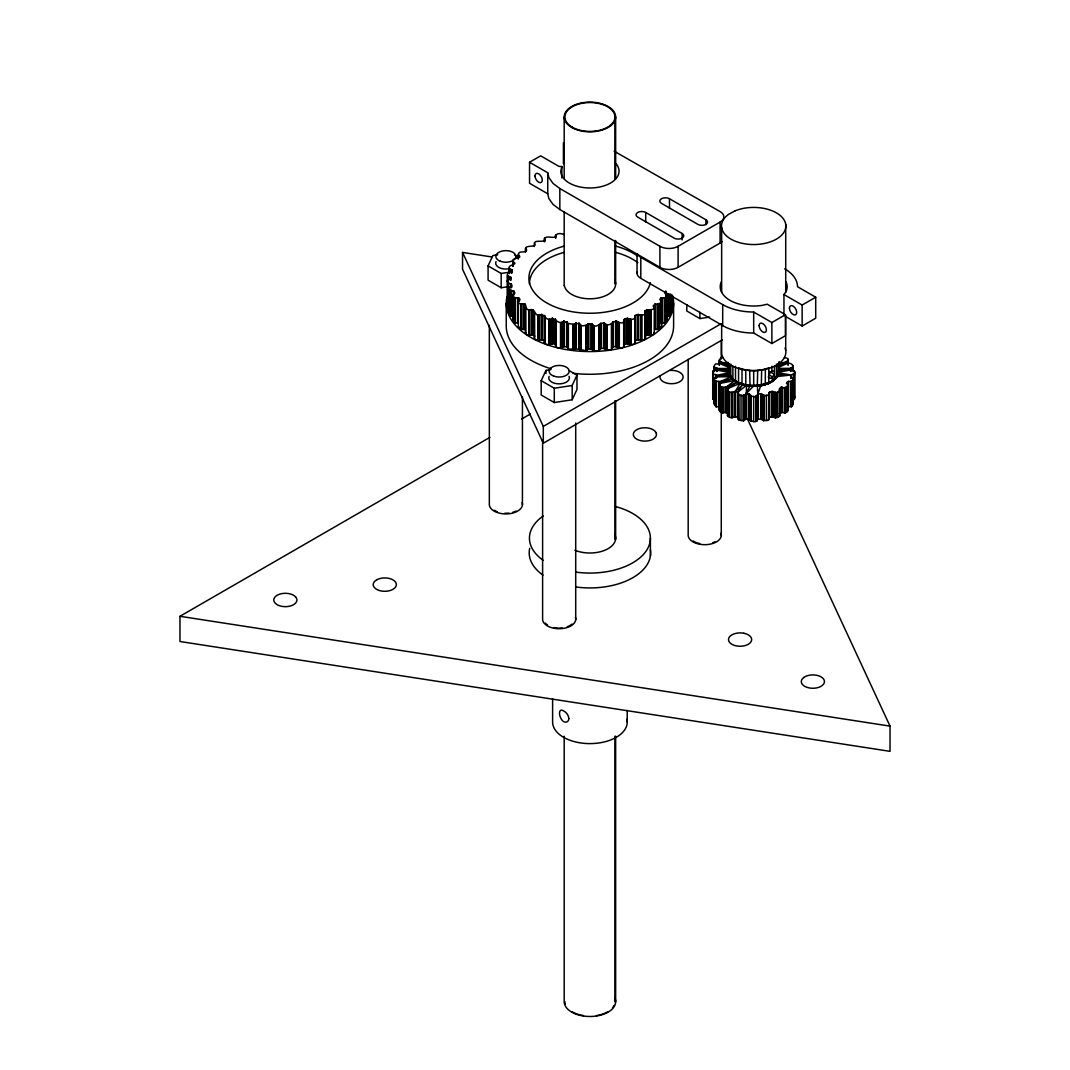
<?xml version="1.0" encoding="UTF-8"?>
<svg xmlns="http://www.w3.org/2000/svg" width="1070" height="1070" viewBox="0 0 1070 1070"><rect width="100%" height="100%" fill="white"/><g stroke="black" fill="none" stroke-linecap="round" stroke-linejoin="round"><path stroke-width="1.5" d="M510.738 278.748C501.71 281.57 512.811 283.296 511.487 286.479C502.954 289.596 520.608 291.481 512.771 294.718C513.092 298.677 516.476 297.46 518.803 298.169C523.163 300.777 513.439 301.446 520.796 304.094C528.874 302.221 523.324 308.815 529.168 310.166C536.431 306.876 533.569 318.352 541.286 314.553C545.366 315.048 546.409 322.244 552.307 318.392C556.146 319.743 559.129 324.919 564.278 321.308C568.732 324.584 573.44 324.464 579.03 323.354C582.093 329.292 587.925 322.525 592.098 324.09C596.405 330.389 601.755 319.315 606.128 324.571C611.933 326.497 613.725 318.164 619.316 322.578C626.565 324.37 621.817 318.285 626.966 318.459C629.775 319.007 632.423 320.545 635.219 317.857C634.002 311.29 644.033 318.164 645.544 312.788C642.134 307.358 658.331 312.253 653.074 305.966C654.452 303.238 665.286 304.428 659.829 299.587C660.685 296.818 663.467 298.463 665.259 297.54C671.452 293.889 662.169 294.691 665.62 291.495M635.045 341.25C636.503 348.539 623.676 339.966 624.184 346.386C620.734 351.147 613.538 342.681 611.906 349.087C607.519 352.832 601.928 344.62 598.973 350.599C594.01 353.154 589.811 345.597 585.812 350.853C579.231 348.847 575.178 348.86 568.157 349.208C566.351 342.882 559.516 350.759 555.785 346.546C555.557 340.006 546.997 347.817 544.403 342.761C545.78 336.462 535.455 343.523 534.304 338.013M564.278 234.771C561.389 232.872 555.29 232.939 555.062 236.978C552.04 238.423 543.493 234.464 544.59 240.523C542.182 242.542 532.298 239.065 535.08 244.923C533.341 247.411 522.856 244.776 526.681 249.965C525.771 254.178 518.442 249.363 518.428 254.914C523.725 259.435 511.661 256.519 512.864 261.521C519.512 265.28 507.675 263.849 509.2 268.543C516.73 271.405 505.829 271.405 507.474 275.659L507.474 305.632L508.531 308.802L508.531 283.59M666.169 292.698L666.169 316.332L669.512 315.824L670.716 313.042L670.716 294.009M722.986 357.5C715.817 358.049 724.591 365.365 715.87 363.813C713.182 365.753 713.984 367.759 716.873 368.334C717.582 371.945 711.911 369.177 712.727 372.587L712.727 397.799L713.489 399.578L713.489 374.366L712.727 372.587M788.015 406.747L791.706 406.466L793.271 403.805L793.057 378.178C788.135 377.763 791.613 373.363 794.542 373.938C797.096 369.257 788.71 371.838 790.917 367.906C796.294 367.104 790.436 361.928 787.627 363.399C783.36 360.617 793.579 359.627 784.377 357.5M769.517 371.504L774.359 374.299L771.871 377.79C774.573 380.76 765.652 386.27 768.808 382.498L768.808 367.799C759.205 371.571 748.157 371.571 738.554 367.799L738.554 382.498L739.383 383.715L735.505 381.308L735.491 366.288M712.727 397.799L713.235 396.087M794.635 372.587L794.635 397.799L793.873 399.578L793.873 374.366M772.42 380.452L774.479 379.529L774.506 366.141M744.292 384.772L746.526 385.307L745.589 419.293C743.396 422.061 737.738 420.644 737.765 417.394C734.287 415.254 730.449 420.135 727.506 415.682L727.506 390.47C730.904 385.093 714.439 389.146 720.846 383.033C719.401 379.649 713.931 383.448 714.158 378.312C718.278 378.526 716.994 373.283 713.489 374.366M770.052 382.043L771.122 382.257L776.499 377.844L776.606 364.161M774.319 378.66C780.98 378.258 777.395 366.997 778.157 363.639M779.094 361.62L779.067 373.136L777.342 374.647M778.358 372.186L779.388 370.808L779.415 362.315M765.358 369.016L765.304 384.304L761.305 385.735L761.639 369.912M757.306 385.788L757.707 370.447M654.706 304.335L654.706 329.56L658.893 329.413L661.42 326.377M779.308 413.595C781.782 410.907 787.346 414.892 788.015 409.997M672.348 296.042L672.375 305.632L671.318 308.802L671.318 296.203M778.612 374.005L779.094 368.16L779.388 370.808M778.826 373.738L778.826 369.137M778.973 373.443L779.415 370.487M518.415 323.127L514.723 322.859L513.038 319.636M635.032 341.076C637.038 338.267 647.27 342.601 644.782 336.702C646.588 332.609 653.128 338.04 654.278 332.556M757.627 386.109C753.628 385.521 744.573 387.955 742.005 383.729L742.005 369.016M722.13 241.539A12.867 7.423 0 0 1 720.083 243.077L678.112 267.313A12.867 7.423 0 0 1 659.909 267.313L559.837 209.533L553.07 204.45L548.83 198.525L547.746 193.777L529.543 183.264L529.543 162.265L540.658 155.845L558.848 166.345L561.844 166.572L560.787 171.16A29.131 16.812 0 0 0 597.461 187.397A29.131 16.812 0 0 0 615.143 162.747M507.474 305.632L507.474 275.659M771.122 382.257L771.858 381.308M727.506 415.682L728.322 414.21M750.057 385.788L749.655 370.447M768.648 383.327L764.381 384.678L765.304 384.304M661.033 298.169L661.033 323.381L665.125 322.859L667.105 320.09L666.984 294.558M745.589 419.293C749.589 417.995 754.738 425.419 757.801 419.413L757.801 394.201L760.837 385.307M775.028 378.767L777.703 374.553M776.82 376.693L778.05 374.42M777.141 376.587L778.358 374.233L778.612 369.444M777.435 376.426L779.094 372.815M513.399 316.292L510.336 315.824L509.133 313.042L509.547 287.282M719.562 381.629L719.562 406.854L716.138 406.64L714.091 403.805L714.158 378.312M507.688 286.733L501.175 287.75L488.08 280.179L488.08 265.895L492.869 255.556L497.751 254.807M569.12 370.608L576.971 375.142L576.971 389.44L572.183 399.765L554.287 402.534L541.179 394.977L541.179 380.679L545.981 370.354L550.863 369.605M572.183 399.765L572.183 385.481L576.971 375.142M727.506 390.47C730.596 395.178 734.849 389.48 738.313 392.556C737.605 396.542 744.546 396.034 746.312 393.84C750.418 393.225 752.023 399.097 756.771 395.793C759.526 390.242 764.515 398.348 768.541 394.603C768.394 391.58 772.714 390.55 775.054 392.476C781.836 393.238 777.007 388.116 781.555 387.22C784.109 389.186 791.118 385.441 786.41 383.207C787.707 379.649 793.846 383.368 793.057 378.178M735.291 416.698L735.291 391.486L740.066 383.408L728.055 388.383L728.055 413.595C725.58 410.907 720.03 414.892 719.348 409.997L719.348 381.522M525.571 332.556C526.855 337.732 532.151 333.198 534.799 336.087M768.982 374.834L770.681 372.173L772.901 370.889L774.359 371.731M737.765 417.394L737.765 392.182L742.339 384.826M757.801 419.413C761.024 417.848 768.634 424.041 769.049 417.768C772.366 414.732 777.221 420.43 779.803 415.521M783.962 315.543L783.962 294.531L785.995 291.709A33.451 19.313 0 0 0 785.995 281.718M775.362 378.74L778.157 375.075M775.937 378.512L778.131 375.396M757.48 394.469L757.48 419.681M518.428 326.377L520.956 329.413L525.129 329.56L525.129 304.335M772.741 380.559L774.68 378.74M773.062 380.612L776.606 377.228M773.369 380.612L776.579 377.549M773.637 380.559L776.499 377.844M768.701 419.761L769.169 392.409M735.291 391.486L742.981 384.678M737.765 392.182L746.526 385.307M726.075 387.273L734.943 380.452L737.31 382.043L726.075 387.273L726.075 412.485M728.055 388.383L737.016 382.177L732.883 379.529L732.87 366.141M770.346 382.177L774.506 379.221M770.614 382.257L774.479 379.529M770.881 382.284L774.399 379.823M529.543 162.265L547.746 172.765L548.83 177.513L553.07 183.438L559.837 188.521L659.909 246.301A12.867 7.423 0 0 0 678.112 246.301L720.083 222.065A12.867 7.423 0 0 0 720.083 211.566L614.14 151.191M747.502 419.052L890.026 726.129L890.026 751.341L179.974 641.505L179.974 616.293L489.819 437.403M521.678 419.012L530.359 413.996M722.37 339.832L543.306 443.221L543.306 426.408L720.939 323.849M637.479 254.005A12.867 7.423 0 0 0 640.81 257.335L722.691 304.602A43.83 25.306 0 0 0 753.681 312.025L771.871 322.525L785.42 314.7L785.42 335.712L771.871 343.537L753.681 333.024A43.83 25.306 0 0 1 722.691 325.614L640.81 278.347A12.867 7.423 0 0 1 637.145 272.128M783.962 294.531L802.166 305.044L815.714 297.219L815.714 318.231L802.166 326.042L785.367 316.346M771.871 377.79L770.681 378.379L768.22 376.961M771.871 380.987C759.178 387.447 741.55 387.3 730.756 377.228L730.756 364.161M767.765 383.675L771.791 381.589M767.979 383.715L771.524 382.03M719.736 384.933L719.736 381.776L731.653 376.72L716.873 376.841L728.911 374.928M778.692 367.184L787.627 363.399L777.917 365.632M671.813 301.379L671.318 297.701M779.08 364.723L786.41 361.968L778.639 363.506M768.782 382.819C759.205 386.591 748.157 386.591 738.581 382.819M764.194 384.505L768.728 383.1M764.729 384.866L768.514 383.515M735.505 381.308L737.016 382.177M760.957 385.494L765.237 384.531M761.198 385.722L765.144 384.705M719.736 381.776L732.682 378.74L720.953 383.207L734.943 380.452L732.883 379.529M728.964 372.882L716.472 375.276L728.857 374.754M778.398 372.293L790.89 369.899L778.505 370.367M488.08 265.895L501.175 273.452L509.307 272.195M686.82 304.669L686.82 311.022L699.914 318.592L709.678 317.081M541.179 380.679L554.287 388.249L572.183 385.481M778.452 370.193L790.489 368.334L778.987 368.428M761.599 385.2L753.681 385.962L745.777 393.961L749.99 386.002L745.817 385.414L745.736 369.912M761.546 385.414L757.373 386.002L757.801 394.201M757.426 386.136L761.479 385.574M775.71 376.72L791.131 374.968L791.131 378.111M749.736 386.109L757.587 386.216M731.746 392.503L731.746 417.715L731.559 392.463M728.362 368.468L716.86 368.508L727.399 370.006M670.021 370.407L673.043 370.407A11.583 6.688 0 0 1 683.115 377.028A11.583 6.688 0 0 1 673.043 383.662L670.021 383.662A11.583 6.688 0 0 1 660.056 376.159M731.278 376.76L729.245 375.396L729.205 363.639M776.954 374.687L791.131 374.968L778.425 372.855M728.857 370.394L716.392 370.073L728.951 372.306M753.681 386.136L745.763 385.2M543.306 443.221L462.548 269.225L462.548 252.426L492.039 256.987M179.974 616.293L890.026 726.129M728.683 363.573L720.846 362.128L728.255 364.79M728.309 365.432L719.562 363.532L728.63 367.224M746.405 385.494L738.634 383.1M742.125 384.531L745.817 385.414M730.756 377.228L732.335 378.767L730.021 374.647M507.501 275.792L510.738 277.331M738.728 383.327L742.219 384.705M738.995 383.635L742.633 384.866M715.656 381.254L716.138 406.64M721.996 387.554L722.156 412.833M735.572 381.589L739.597 383.675M735.678 381.829L739.383 383.715M729.352 372.36L728.443 371.718L729.312 374.42M705.892 219.765A5.658 3.263 0 0 1 705.892 224.379A5.658 3.263 0 0 1 697.881 224.379L661.487 203.367A5.658 3.263 0 0 1 661.487 198.752A5.658 3.263 0 0 1 669.499 198.752L705.892 219.765L705.892 224.606M815.714 297.219L797.511 286.707A43.83 25.306 0 0 0 784.671 268.824M682.112 233.487A5.658 3.263 0 0 1 682.112 238.115A5.658 3.263 0 0 1 674.1 238.115L637.72 217.103A5.658 3.263 0 0 1 637.72 212.475A5.658 3.263 0 0 1 645.718 212.475L682.112 233.487L682.112 239.947M785.42 314.7L767.23 304.201L762.335 305.365A33.451 19.313 0 0 1 721.367 281.718M769.223 374.968L772.901 377.095M514.697 255.061L518.629 257.335M736.749 382.257L730.783 377.549M733.097 380.077L736.24 382.257M712.874 374.045L713.235 399.511M730.997 378.111L733.726 380.559M510.229 290.492L510.336 315.824M728.269 363.011L728.75 374.005M729.205 375.075L731.693 378.646M729.245 375.396L731.425 378.512M714.305 366.997L714.091 371.424M794.488 371.13L794.488 399.257M794.488 396.341L794.635 397.799M507.849 283.135L507.916 308.481M462.548 252.426L543.306 426.408M793.271 403.698L792.857 378.058M729.66 374.553L730.543 376.693M728.269 372.815L729.673 376.225M728.295 373.136L729.472 375.985M728.082 371.13L727.948 362.315M667.105 320.09L666.811 294.424M778.973 368.816L779.294 371.13M728.697 371.972L729.004 374.233M728.229 371.437L728.55 373.738M727.948 370.487L728.389 373.443M793.271 366.582L793.271 371.424M714.091 378.486L714.091 403.805M802.166 305.044L802.166 326.042M794.341 374.192L794.341 399.404M794.127 374.299L794.127 399.511M792.857 367.117L792.857 370.26M792.629 365.285L792.629 370.006M792.629 379.89L792.629 405.102M791.827 381.161L791.827 406.373M791.599 374.781L791.599 377.937M791.706 381.254L791.706 406.466M791.332 374.848L791.332 378.004M791.492 381.361L791.492 406.573M791.225 381.428L791.225 406.64M790.917 367.906L790.917 371.063M790.971 375.102L790.89 378.419M790.944 381.455L790.944 406.667M790.703 368.026L790.703 371.17M790.569 368.174L790.489 371.477M788.563 381.442L788.563 406.654M788.189 359.921L788.202 364.816M788.282 381.455L788.189 410.465M788.122 359.814L788.015 365.124M788.015 381.522L788.122 410.572M787.801 381.629L787.801 386.364M787.627 381.776L787.627 386.497M786.811 386.484L786.811 411.696M785.714 224.299L785.714 292.311M785.714 315.53L785.714 350.358M784.939 387.674L784.939 412.886M784.658 387.701L784.658 412.913M784.377 387.661L784.377 412.873M782.116 387.233L782.116 412.445M781.836 387.193L781.836 412.405M781.555 387.22L781.555 412.431M781.287 387.273L781.287 412.485M781.047 387.38L781.047 412.592M779.803 390.309L779.709 416.003M779.602 390.871L779.602 416.096M777.756 391.714L777.756 416.925M775.803 392.463L775.803 417.674M775.63 392.503L775.63 417.715M775.335 392.516L775.335 417.728M775.054 392.476L775.054 417.701M774.8 392.409L774.8 417.621M772.888 391.58L772.888 416.792M772.634 391.513L772.634 416.725M772.353 391.473L772.353 416.685M772.072 391.486L772.072 416.698M771.871 322.525L771.871 343.537M771.871 366.288L771.871 371.584M771.791 391.54L771.791 416.752M769.597 392.182L769.597 417.394M769.357 392.289L769.357 417.501M768.875 394.415L768.875 419.627M768.701 394.549L768.541 419.814M766.334 395.071L766.334 420.283M764.074 395.445L764.074 420.657M763.886 395.445L763.886 420.657M763.605 395.405L763.605 420.617M763.365 395.325L763.365 420.537M763.164 395.204L763.164 420.416M761.786 394.081L761.786 419.293M761.586 393.961L761.586 419.172M761.332 393.88L761.332 419.092M761.051 393.84L761.051 419.052M760.757 393.84L760.757 419.052M758.336 394.068L758.336 419.279M758.041 394.121L758.041 419.333M756.771 395.793L756.771 421.005M756.65 395.94L756.65 421.152M756.45 396.06L756.45 421.272M756.209 396.141L756.209 421.366M756.022 396.181L756.022 421.393M753.681 312.025L753.681 333.024M753.681 370.635L753.681 386.43M753.681 396.234L753.681 421.446M751.153 396.141L751.341 421.393M750.712 395.94L750.913 421.272M750.592 395.793L750.592 421.005M749.883 419.681L749.883 394.469L749.749 419.534M749.562 394.201L749.562 419.413M749.321 394.121L749.321 419.333M749.027 394.068L749.027 419.279M746.606 393.84L746.606 419.052M746.312 393.84L746.312 419.052M746.031 393.88L746.031 419.092M744.198 395.204L744.198 420.416M743.998 395.325L743.998 420.537M743.757 395.405L743.757 420.617M743.476 395.445L743.476 420.657M743.289 395.445L743.289 420.657M741.028 395.071L741.028 420.283M738.661 394.549L738.822 419.814M738.487 394.415L738.487 419.627M738.313 392.556L738.367 419.48M738.006 392.289L738.193 417.621M735.572 391.54L735.572 416.752M735.01 391.473L735.01 416.685M734.729 391.513L734.729 416.725M734.475 391.58L734.475 416.792M732.562 392.409L732.562 417.621M732.027 392.516L732.027 417.728M729.606 391.714L729.606 416.925M727.76 390.871L727.76 416.096M727.56 390.309L727.653 416.003M726.316 387.38L726.316 412.592M725.808 387.22L725.808 412.431M725.527 387.193L725.527 412.405M725.246 387.233L725.246 412.445M722.986 387.661L722.986 412.873M722.691 304.602L722.691 325.614M722.705 387.701L722.705 412.913M722.424 387.674L722.424 412.886M721.648 227.669L721.648 292.364M721.648 323.876L721.648 353.729A32.167 18.564 0 0 0 758.697 370.394A32.167 18.564 0 0 0 785.059 347.964M721.274 340.635L721.274 358.985M721.274 410.679L721.274 535.736M720.551 386.484L720.551 411.696M720.083 222.065L720.083 243.077M719.348 360.389L719.348 365.124M719.241 359.814L719.214 364.977M719.08 381.455L719.241 410.572M718.799 381.442L718.799 406.654M716.873 368.334L716.873 371.477M716.659 368.026L716.793 371.317M716.445 367.906L716.445 371.063M716.392 375.102L716.472 378.419M716.418 381.455L716.418 406.667M716.245 374.968L716.245 378.111M716.031 374.848L716.031 378.004M715.776 374.781L715.776 377.937M715.87 381.361L715.87 406.573M715.536 381.161L715.656 406.466M714.733 379.89L714.733 405.102M714.506 367.117L714.506 370.26M714.158 366.849L714.158 371.584M713.021 370.982L713.021 399.404M699.914 312.239L699.914 318.592M688.184 359.4L688.184 534.478A16.585 9.576 0 0 0 705.812 544.67A16.585 9.576 0 0 0 720.993 533.248M678.112 246.301L678.112 267.313M673.605 303.251L673.605 325.962A83.687 48.31 0 0 1 573.159 373.296M672.054 295.761L672.227 305.338M671.813 295.079L671.933 308.481M671.786 296.015L671.572 308.735M670.502 295.28L670.649 312.748M669.606 295.213L669.606 315.703M669.499 198.752L669.499 208.449M669.512 295.333L669.512 315.824M669.325 295.467L669.325 315.944M669.084 293.983L669.084 316.038M668.803 294.023L668.803 316.091M666.449 292.658L666.449 316.292M665.941 291.214L665.941 294.37M665.741 291.334L665.62 294.651M665.259 297.54L665.125 322.859M664.898 297.754L664.898 322.966M664.644 297.821L664.644 323.033M664.363 297.834L664.363 323.06M661.969 297.821L661.969 323.033M661.688 297.848L661.594 326.858M661.434 297.915L661.514 326.979M661.207 298.022L661.207 323.234M659.909 246.301L659.909 267.313M659.04 304.094L658.893 329.413M658.638 304.281L658.638 329.493M658.358 304.321L658.358 329.533M658.077 304.321L658.077 329.533M655.723 304.094L655.723 329.306M655.442 304.094L655.442 329.306M655.161 304.134L655.161 329.346M654.92 304.214L654.92 329.426M654.372 307.505L654.211 333.158M651.135 310.019L651.135 335.231M650.948 310.099L650.948 335.311M650.68 310.166L650.68 335.378M650.399 310.18L650.399 335.391M650.399 538.156L650.399 556.132M650.119 310.153L650.119 335.365M647.858 309.712L647.858 334.923M647.577 309.685L647.577 334.897M647.296 309.698L647.296 334.91M647.029 309.765L647.029 334.977M646.788 309.872L646.788 335.084M645.718 212.475L645.718 222.172M645.544 312.788L645.558 338.334M645.451 313.269L645.317 338.588M645.049 310.875L645.049 336.087M644.876 311.009L644.876 336.221M644.769 311.169L644.782 336.702M641.719 315.155L641.719 340.367M641.518 315.222L641.518 340.434M641.224 315.249L641.224 340.474M640.81 257.335L640.81 278.347M640.943 315.249L640.943 340.461M640.676 315.195L640.676 340.407M638.563 314.553L638.563 339.765M638.295 314.5L638.295 339.712M638.001 314.5L638.001 339.712M637.72 314.526L637.72 339.738M637.466 314.607L637.466 339.819M637.038 253.697L637.038 273.091M635.473 315.449L635.473 340.661M635.259 315.57L635.366 342.922M635.112 315.703L635.058 343.162M631.019 319.382L631.019 344.593M630.805 319.422L630.805 344.634M630.511 319.435L630.511 344.647M630.23 319.395L630.23 344.607M629.989 319.315L629.989 344.527M628.063 318.499L628.063 343.711M627.822 318.419L627.822 343.63M627.542 318.392L627.542 343.604M627.247 318.405L627.247 343.617M627.234 710.4L627.234 722.063M626.966 318.459L626.966 343.671M624.786 319.101L624.786 344.313M624.532 319.194L624.532 344.406M624.345 319.328L624.345 344.54M624.238 319.475L624.184 346.386M624.064 321.334L623.877 346.667M623.69 321.535L623.69 346.747M619.316 322.578L619.316 347.79M619.089 322.605L619.089 347.817M618.794 322.592L618.794 347.803M618.54 322.525L618.54 347.737M618.299 322.431L618.299 347.643M616.641 321.441L616.641 346.653M616.414 321.348L616.414 346.56M616.146 321.294L616.146 346.506M615.852 321.267L615.852 346.479M615.651 116.978L615.651 178.743M615.651 240.496L615.651 283.898M615.651 400.742L615.651 539.28M615.651 736.24L615.651 1001.64M615.558 321.308L615.558 346.519M614.942 116.978L614.942 178.743M614.942 240.496L614.942 283.898M614.942 400.742L614.942 539.28M614.942 736.24L614.942 1001.64M613.23 321.736L613.23 346.961M612.963 321.816L612.963 347.028M612.736 321.923L612.736 347.135M612.588 322.07L612.495 347.429M612.147 323.581L612.067 348.954M611.906 323.876L611.906 349.087M611.692 323.996L611.692 349.208M611.492 324.049L611.492 349.261M606.891 324.691L606.891 349.903M606.65 324.691L606.65 349.903M606.369 324.651L606.369 349.863M606.128 324.571L606.128 349.783M605.928 324.451L605.928 349.663M604.55 323.327L604.55 348.539M604.349 323.207L604.349 348.419M604.095 323.127L604.095 348.338M603.814 323.087L603.814 348.298M603.52 323.087L603.52 348.298M601.099 323.314L601.099 348.526M600.818 323.354L600.818 348.566M600.564 323.448L600.564 348.659M600.377 323.568L600.257 348.927M599.534 325.026L599.414 350.398M599.227 325.307L599.227 350.519M598.973 325.387L598.973 350.599M598.759 325.427L598.759 350.639M594.037 325.641L594.037 350.853M593.81 325.628L593.81 350.84M593.542 325.561L593.542 350.773M593.154 325.32L593.315 350.666M592.098 324.09L592.098 349.302M591.937 323.956L591.937 349.168M591.71 323.849L591.71 349.061M591.442 323.782L591.442 348.994M591.148 323.755L591.148 348.967M588.701 323.755L588.701 348.967M588.406 323.782L588.406 348.994M588.139 323.849L588.139 349.061M587.911 349.168L587.911 323.956L587.751 349.302M586.681 325.32L586.681 350.532M586.52 325.454L586.52 350.666M586.307 325.561L586.307 350.773M586.039 325.628L586.039 350.84M585.812 325.641L585.812 350.853M581.09 325.427L581.09 350.639M580.863 325.387L580.863 350.599M580.622 325.307L580.622 350.519M580.435 325.173L580.435 350.398M580.301 325.026L580.301 350.238M579.592 323.715L579.592 348.927M579.472 323.568L579.472 348.78M579.271 323.448L579.271 348.659M579.03 323.354L579.03 348.566M578.75 323.314L578.75 348.526M576.315 323.087L576.315 348.298M576.021 323.087L576.021 348.298M575.74 323.127L575.74 348.338M575.499 323.207L575.499 348.419M575.713 423.011L575.713 619.771M575.299 323.327L575.299 348.539M573.921 324.451L573.721 349.783M573.466 324.651L573.466 349.863M573.186 324.691L573.186 349.903M572.958 324.691L572.958 349.903M568.357 324.049L568.357 349.261M568.157 323.996L568.157 349.208M567.929 323.876L567.929 349.087M567.688 323.581L567.782 348.954M567.26 322.07L567.341 347.429M567.1 321.923L567.1 347.135M566.886 321.816L566.886 347.028M566.618 321.736L566.618 346.961M564.184 116.978L564.184 178.743M564.184 212.127L564.184 285.57M564.278 321.308L564.278 346.519M564.184 736.24L564.184 1001.64A25.733 14.86 0 0 0 593.275 1016.366A25.733 14.86 0 0 0 614.782 997.802M563.997 321.267L563.997 346.479M563.703 321.294L563.703 346.506M563.409 142.711L563.409 163.723M563.435 321.348L563.435 346.56M563.208 321.441L563.208 346.653M561.844 166.572L561.844 177.887M561.536 322.431L561.536 347.643M561.309 322.525L561.309 347.737M561.041 322.592L561.041 347.803M560.76 322.605L560.76 347.817M560.533 322.578L560.533 347.79M559.837 188.521L559.837 209.533M556.159 321.535L556.159 346.747M555.972 321.455L555.972 346.667M555.785 234.758L555.664 238.048M555.651 319.636L555.785 346.546M555.624 235.066L555.624 238.222M555.49 319.328L555.624 346.225M555.303 319.194L555.303 344.406M555.062 319.101L555.062 344.313M554.287 388.249L554.287 402.534M552.882 318.459L552.882 343.671M552.601 318.405L552.601 343.617M552.615 698.723L552.615 722.063A37.316 21.547 0 0 0 592.365 743.556A37.316 21.547 0 0 0 626.913 719.254M552.307 318.392L552.307 343.604M552.026 318.419L552.026 343.63M551.772 318.499L551.772 343.711M549.86 319.315L549.86 344.527M549.606 319.395L549.606 344.607M549.325 319.435L549.325 344.647M549.044 319.422L549.044 344.634M548.83 319.382L548.83 344.593M547.746 172.765L547.746 193.777M545.981 370.354L545.981 373.524M544.79 238.128L544.79 241.285M544.737 315.703L544.79 343.162M544.617 238.222L544.617 241.379M544.59 315.57L544.617 343.069M544.469 238.369L544.403 241.847M544.362 315.449L544.469 342.922M542.61 440.104L542.61 618.527A16.585 9.576 0 0 0 560.252 628.705A16.585 9.576 0 0 0 575.419 617.283M542.383 314.607L542.383 339.819M542.115 314.526L542.115 339.738M541.835 314.5L541.835 339.712M541.554 314.5L541.554 339.712M541.286 314.553L541.286 339.765M539.173 315.195L539.173 340.407M538.905 315.249L538.905 340.461M538.611 315.249L538.611 340.474M538.33 315.222L538.33 340.434M538.13 315.155L538.13 340.367M534.532 313.376L534.532 338.588M534.398 242.81L534.304 246.434M534.304 312.788L534.398 338.481M533.061 309.872L533.061 335.084M532.82 309.765L532.82 334.977M532.552 309.698L532.552 334.91M532.271 309.685L532.271 334.897M531.991 309.712L531.991 334.923M529.73 310.153L529.73 335.365M529.449 310.18L529.449 335.391M529.168 310.166L529.168 335.378M528.714 310.019L528.901 335.311M525.637 248.133L525.571 251.891M525.571 307.344L525.637 333.158M525.53 248.253L525.477 251.731M525.477 307.505L525.53 333.037M524.929 304.214L524.929 329.426M524.674 304.134L524.674 329.346M524.407 304.094L524.407 329.306M524.126 304.094L524.126 329.306M522.428 396.582L522.428 504.973M521.772 304.321L521.772 329.533M521.478 304.321L521.478 329.533M521.21 304.281L521.21 329.493M520.956 304.201L520.956 329.413M520.796 304.094L520.796 329.306M518.803 298.169L518.803 301.312M518.428 254.914L518.428 258.057M518.642 298.022L518.642 301.178M518.321 254.312L518.255 259.167M518.415 297.915L518.321 326.979M518.147 297.848L518.147 323.06M517.867 297.821L517.867 323.033M515.486 297.834L515.486 323.06M515.205 297.821L515.205 323.033M514.938 297.754L514.938 322.966M514.723 297.647L514.723 322.859M514.59 297.54L514.59 322.752M514.229 291.495L514.229 294.651M514.095 291.334L514.095 294.491M513.908 291.214L513.908 294.37M513.667 291.12L513.667 294.277M513.399 291.08L513.399 294.223M512.864 261.521L513.038 266.376M513.038 294.424L512.864 319.769M512.784 261.067L512.771 266.096M512.771 294.718L512.784 320.224M511.834 269.854L511.834 273.01M511.687 269.707L511.687 272.863M511.513 284.5L511.513 287.643M511.487 269.6L511.487 272.743M511.433 284.326L511.433 287.482M511.273 284.192L511.273 287.335M511.059 284.072L511.059 287.228M511.032 290.879L511.032 316.091M510.698 277.157L510.738 280.487M510.805 284.005L510.805 287.161M510.764 290.826L510.764 316.038M510.403 276.876L510.577 280.153M510.524 290.732L510.524 315.944M510.163 276.782L510.163 279.939M509.547 268.797L509.547 273.532M509.333 268.69L509.333 273.412M509.333 287.402L509.333 312.614M509.133 268.249L509.2 273.265M509.2 287.536L509.133 313.042M508.277 283.523L508.277 308.735M508.036 276.167L508.036 280.902M508.063 283.403L508.063 308.628M507.795 276.073L507.795 280.808M506.244 303.251L506.244 325.962A83.687 48.31 0 0 0 551.01 368.735M501.175 273.452L501.175 287.75M489.338 325.307L489.338 503.729A16.585 9.576 0 0 0 506.966 513.908A16.585 9.576 0 0 0 522.147 502.485M650.386 282.64A60.99 35.203 0 0 1 554.086 306.528A60.99 35.203 0 0 1 563.649 246.26M614.742 245.873A60.99 35.203 0 0 1 637.065 255.703M672.482 295.373A83.687 48.31 0 0 1 591.295 351.562A83.687 48.31 0 0 1 506.953 296.952M614.728 279.979A25.733 14.86 0 0 1 594.586 298.543A25.733 14.86 0 0 1 564.305 285.342M529.449 283.938A60.468 34.909 0 0 1 564.358 252.293M615.491 252.293A60.468 34.909 0 0 1 637.894 262.685M614.728 534.211A25.733 14.86 0 0 1 604.617 550.355A25.733 14.86 0 0 1 574.857 550.207M615.491 506.525A60.468 34.909 0 0 1 647.002 549.686A60.468 34.909 0 0 1 575.794 572.102M543.185 560.319A60.468 34.909 0 0 1 543.185 516.007M508.638 268.864A10.299 5.939 0 0 1 496.025 261.588M569.026 376.372A10.299 5.939 0 0 1 559.075 383.862A10.299 5.939 0 0 1 549.137 376.372M571.995 624.104A15.435 8.908 0 0 1 567.167 626.766M562.178 627.889A15.435 8.908 0 0 1 559.49 628.063M558.152 628.05A15.435 8.908 0 0 1 554.193 627.595M547.559 625.027A15.435 8.908 0 0 1 545.312 623.088M516.061 511.045A15.435 8.908 0 0 1 512.704 512.343M508.892 513.092A15.435 8.908 0 0 1 504.866 513.239M497.309 511.768A15.435 8.908 0 0 1 494.273 510.229M714.907 541.808A15.435 8.908 0 0 1 712.727 542.731M699.767 543.547A15.435 8.908 0 0 1 697.292 542.918M696.142 542.517A15.435 8.908 0 0 1 693.119 540.992M650.426 549.819A60.722 35.056 0 0 1 575.727 586.962M542.985 575.112A60.722 35.056 0 0 1 529.717 548.295M614.086 1005.385A25.025 14.445 0 0 1 612.602 1007.753M607.613 1011.859A25.025 14.445 0 0 1 596.405 1015.591M583.444 1015.591A25.025 14.445 0 0 1 572.236 1011.859M565.281 1004.155A25.025 14.445 0 0 1 564.906 1001.64M803.69 677.524L802.179 679.035A11.583 6.688 0 0 0 807.088 687.381A11.583 6.688 0 0 0 822.068 685.656L823.579 684.145A11.583 6.688 0 0 0 818.67 675.799A11.583 6.688 0 0 0 803.69 677.524M377.148 579.579L375.155 580.89A11.583 6.688 0 0 0 377.148 589.637A11.583 6.688 0 0 0 392.409 589.637L394.415 588.326A11.583 6.688 0 0 0 392.409 579.579A11.583 6.688 0 0 0 377.148 579.579M735.13 210.817L728.964 214.094A32.167 18.564 0 0 0 745.469 243.933A32.167 18.564 0 0 0 785.34 222.694A32.167 18.564 0 0 0 735.13 210.817M785.367 387.554L785.206 412.833L785.367 387.554M743.824 633.239L740.855 632.905A11.583 6.688 0 0 0 728.737 638.268A11.583 6.688 0 0 0 736.374 645.905L739.343 646.24A11.583 6.688 0 0 0 751.448 640.876A11.583 6.688 0 0 0 743.824 633.239M296.056 597.421L294.544 595.91A11.583 6.688 0 0 0 279.564 594.198A11.583 6.688 0 0 0 274.656 602.544L276.167 604.055A11.583 6.688 0 0 0 291.147 605.78A11.583 6.688 0 0 0 296.056 597.421M656.244 433.123L655.281 431.478A11.583 6.688 0 0 0 641.171 428.107A11.583 6.688 0 0 0 633.534 435.731L634.51 437.389A11.583 6.688 0 0 0 648.607 440.76A11.583 6.688 0 0 0 656.244 433.123M789.433 308.187A5.149 2.969 60 0 0 794.89 314.981A5.149 2.969 60 0 0 794.89 307.705A5.149 2.969 60 0 0 789.433 308.187M759.138 325.681A5.149 2.969 60 0 0 764.595 332.462A5.149 2.969 60 0 0 764.595 325.186A5.149 2.969 60 0 0 759.138 325.681M535 175.921A5.149 2.969 60 0 0 540.47 182.702A5.149 2.969 60 0 0 540.47 175.426A5.149 2.969 60 0 0 535 175.921M553.591 376.052A10.031 5.791 0 0 0 569.173 371.611A10.031 5.791 0 0 0 554.728 366.034A10.031 5.791 0 0 0 553.591 376.052M500.305 261.24A10.031 5.791 0 0 0 515.9 256.8A10.031 5.791 0 0 0 501.442 251.236A10.031 5.791 0 0 0 500.305 261.24M572.236 127.196A25.025 14.445 0 0 0 614.086 120.723A25.025 14.445 0 0 0 583.444 103.028A25.025 14.445 0 0 0 572.236 127.196M571.728 127.477A25.733 14.86 0 0 0 614.782 120.83A25.733 14.86 0 0 0 583.257 102.626A25.733 14.86 0 0 0 571.728 127.477M568.799 718.612A6.58 4.267 53 0 0 563.542 710.908A6.58 3.277 66.1 0 0 559.503 713.249A6.58 3.277 66.1 0 0 563.542 721.661A6.58 4.267 53 0 0 568.799 718.612"/></g></svg>
